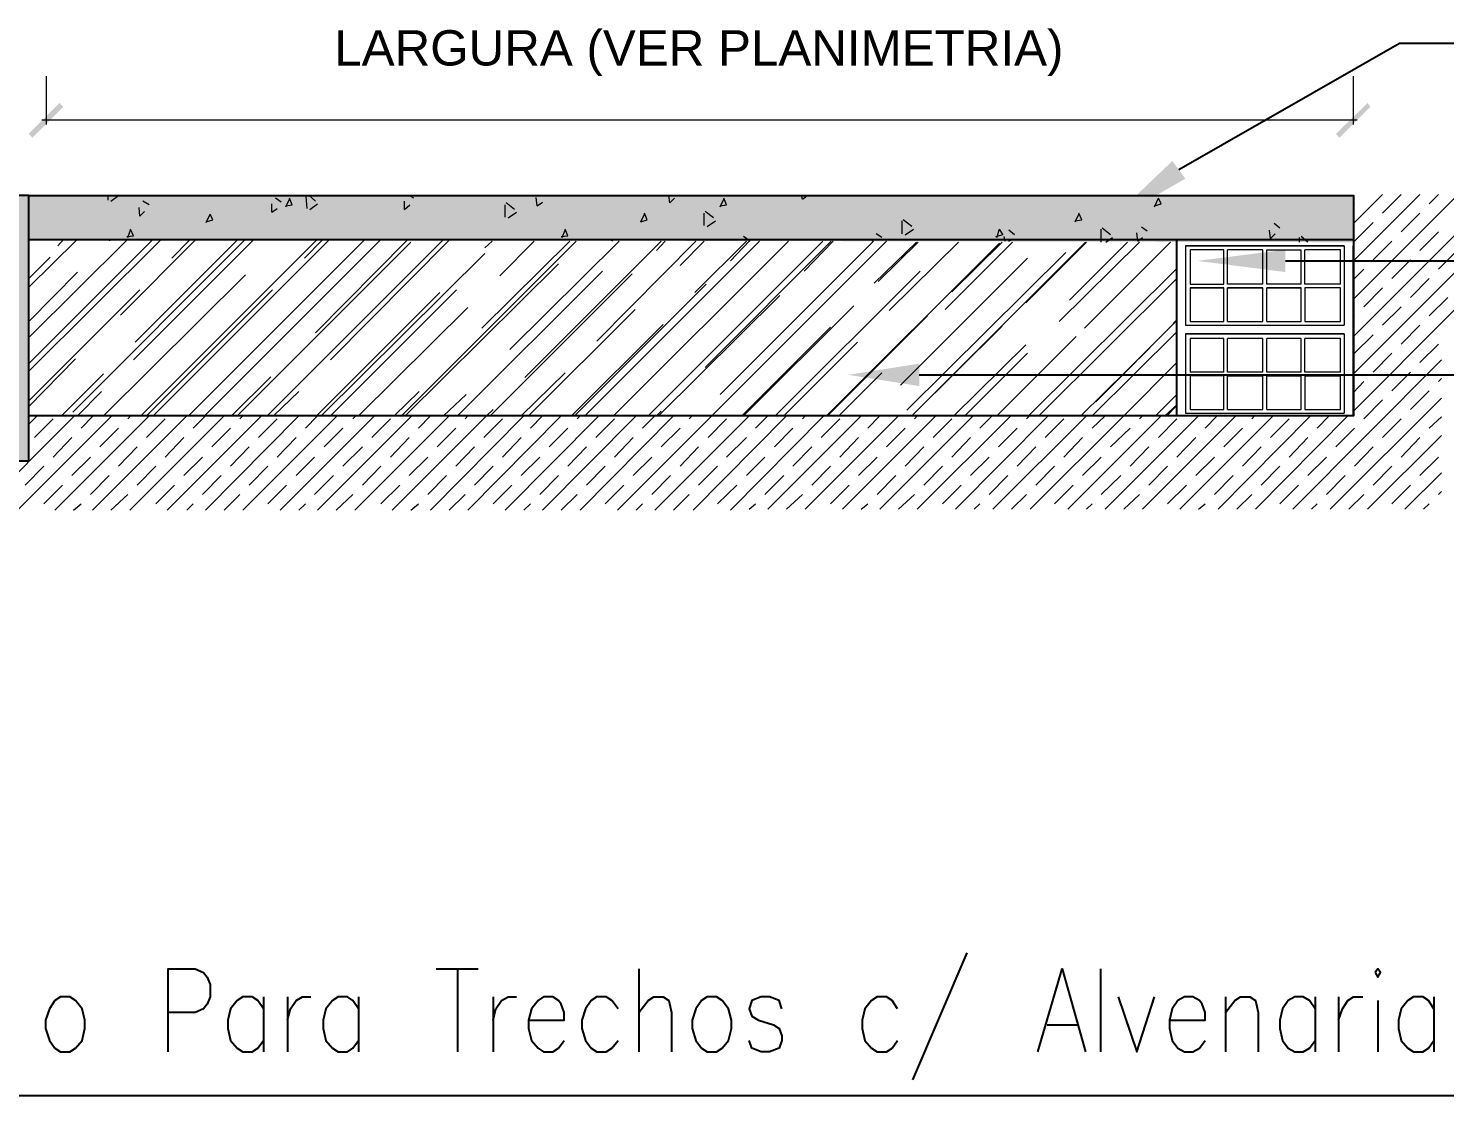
# Model space of a CAD drawing. Header units: feet. Extents: x 203667 to 205527, y 9204857 to 9205156.
# Drawn here: x 203718.344 to 203719.948, y 9204916.167 to 9204917.376 of the extents above; entities that cross this region are included whole.
import ezdxf

# ---------------------------------------------------------------- set-up
doc = ezdxf.new("R2010")
doc.units = ezdxf.units.FT
doc.header["$LTSCALE"] = 0.3
doc.header["$MEASUREMENT"] = 0
for name, color, linetype in [('PDF2_0', 7, 'Continuous'), ('PDF2_A_Cotas', 7, 'Continuous'), ('PDF2_A_Texto', 7, 'Continuous'), ('PDF2_Text', 7, 'Continuous')]:
    doc.layers.add(name, color=color, linetype=linetype)
doc.layers.add('PDF2_A_Placas', color=7, linetype='Continuous', true_color=0xbfbfbf)
doc.styles.add('PDF Arial', font='arial.ttf')

msp = doc.modelspace()

# ---------------------------------------------------------------- hatches: boundary and pattern name
at = {"layer": 'PDF2_0', "transparency": 33554559}
for points in [[(203718.3839, 9204917.2868), (203718.3796, 9204917.2911), (203718.3447, 9204917.2562), (203718.349, 9204917.2519)], [(203719.8247, 9204917.2562), (203719.8289, 9204917.2519), (203719.8638, 9204917.2868), (203719.8606, 9204917.2911)]]:
    msp.add_hatch(color=256, dxfattribs=at).paths.add_polyline_path(points)
at = {"layer": 'PDF2_0', "true_color": 0xf2f2f2, "transparency": 33554559}
msp.add_hatch(color=7, dxfattribs=at).paths.add_polyline_path([(203719.8448, 9204917.1863), (203718.3447, 9204917.1863), (203718.3447, 9204917.1366), (203719.8448, 9204917.1334), (203719.8448, 9204917.1366), (203719.8437, 9204917.1599)])
at = {"layer": 'PDF2_A_Placas', "transparency": 33554559}
msp.add_hatch(color=256, dxfattribs=at).paths.add_polyline_path([(203718.3447, 9204917.1863), (203718.2643, 9204917.1863), (203718.2548, 9204917.1853), (203718.2453, 9204917.1821), (203718.2368, 9204917.1779), (203718.2294, 9204917.1726), (203718.2231, 9204917.1652), (203718.2189, 9204917.1567), (203718.2157, 9204917.1483), (203718.1945, 9204917.0615), (203718.1945, 9204916.8859), (203718.3447, 9204916.8859)])

# ---------------------------------------------------------------- linework, layer by layer
at = {"layer": 'PDF2_0', "lineweight": 25}
for points in [[(203718.2157, 9204917.1483), (203718.1945, 9204917.0615), (203718.1945, 9204916.8859), (203718.3447, 9204916.8859), (203718.3447, 9204917.1863)], [(203718.3447, 9204917.1863), (203718.2643, 9204917.1863)], [(203718.3447, 9204917.1863), (203719.8448, 9204917.1863), (203719.8448, 9204916.9367), (203718.3447, 9204916.9367)], [(203718.3447, 9204917.1366), (203719.8448, 9204917.1366)], [(203719.6448, 9204916.9367), (203719.6448, 9204917.1356)], [(203719.8448, 9204916.9367), (203719.8448, 9204917.1292)]]:
    msp.add_lwpolyline(points, dxfattribs=at)
at = {"layer": 'PDF2_0', "lineweight": 0}
msp.add_lwpolyline([(203718.3447, 9204917.1863), (203718.6896, 9204917.1863)], dxfattribs=at)
at = {"layer": 'PDF2_0', "color": 8, "lineweight": 0, "true_color": 0x707070}
for points in [[(203718.4347, 9204917.181), (203718.4347, 9204917.1863)], [(203718.4378, 9204917.18), (203718.4463, 9204917.1863)], [(203718.4812, 9204917.1758), (203718.4738, 9204917.18)], [(203718.6304, 9204917.1789), (203718.624, 9204917.1832)], [(203718.6356, 9204917.1736), (203718.6399, 9204917.1821)], [(203718.643, 9204917.1758), (203718.6399, 9204917.1832)], [(203718.66, 9204917.1715), (203718.6589, 9204917.1853)], [(203718.6695, 9204917.18), (203718.6621, 9204917.1863)], [(203718.77, 9204917.1705), (203718.77, 9204917.18)], [(203718.7806, 9204917.1832), (203718.7753, 9204917.1863)], [(203718.9202, 9204917.1747), (203718.9191, 9204917.1842)], [(203719.0704, 9204917.1779), (203719.0694, 9204917.1863)], [(203719.0704, 9204917.1779), (203719.0757, 9204917.1832)], [(203719.1275, 9204917.1736), (203719.1318, 9204917.1821)], [(203719.1349, 9204917.1758), (203719.1318, 9204917.1832)], [(203719.2206, 9204917.1821), (203719.2196, 9204917.1863)], [(203719.2206, 9204917.1821), (203719.2259, 9204917.1863)], [(203719.3708, 9204917.1853), (203719.3708, 9204917.1863)], [(203719.3708, 9204917.1853), (203719.3708, 9204917.1863)], [(203719.6194, 9204917.1736), (203719.6237, 9204917.1832)], [(203719.6268, 9204917.1768), (203719.6237, 9204917.1832)], [(203718.4706, 9204917.1631), (203718.4696, 9204917.1726)], [(203718.4706, 9204917.1631), (203718.4759, 9204917.1683)], [(203718.5457, 9204917.1557), (203718.55, 9204917.1652)], [(203718.5531, 9204917.1588), (203718.55, 9204917.1652)], [(203718.6198, 9204917.1673), (203718.6198, 9204917.1768)], [(203718.6198, 9204917.1673), (203718.6261, 9204917.1715)], [(203718.6356, 9204917.1747), (203718.643, 9204917.1758)], [(203718.6631, 9204917.1705), (203718.6716, 9204917.1768)], [(203718.77, 9204917.1705), (203718.7763, 9204917.1758)], [(203718.8842, 9204917.162), (203718.8842, 9204917.1758)], [(203718.8948, 9204917.1705), (203718.8853, 9204917.1779)], [(203718.8874, 9204917.1609), (203718.8969, 9204917.1673)], [(203718.9202, 9204917.1747), (203718.9265, 9204917.1789)], [(203719.0376, 9204917.1567), (203719.0419, 9204917.1652)], [(203719.045, 9204917.1588), (203719.0419, 9204917.1662)], [(203719.1096, 9204917.1525), (203719.1096, 9204917.1662)], [(203719.1201, 9204917.1609), (203719.1106, 9204917.1683)], [(203719.1275, 9204917.1747), (203719.1349, 9204917.1758)], [(203719.5295, 9204917.1567), (203719.5337, 9204917.1652)], [(203719.5369, 9204917.1588), (203719.5337, 9204917.1662)], [(203719.6194, 9204917.1747), (203719.6268, 9204917.1768)], [(203718.4632, 9204917.1408), (203718.46, 9204917.1483)], [(203718.5457, 9204917.1567), (203718.5531, 9204917.1588)], [(203718.9551, 9204917.1408), (203718.9519, 9204917.1483)], [(203719.0376, 9204917.1567), (203719.045, 9204917.1588)], [(203719.1127, 9204917.1514), (203719.1222, 9204917.1578)], [(203719.3338, 9204917.143), (203719.3338, 9204917.1578)], [(203719.3444, 9204917.1514), (203719.3349, 9204917.1588)], [(203719.337, 9204917.1419), (203719.3465, 9204917.1483)], [(203719.4407, 9204917.1387), (203719.4438, 9204917.1483)], [(203719.4481, 9204917.1419), (203719.4438, 9204917.1483)], [(203719.5295, 9204917.1578), (203719.5369, 9204917.1588)], [(203719.5591, 9204917.1334), (203719.5591, 9204917.1483)], [(203719.5697, 9204917.1419), (203719.5602, 9204917.1493)], [(203719.611, 9204917.1461), (203719.6046, 9204917.1504)], [(203719.7612, 9204917.1493), (203719.7548, 9204917.1546)], [(203718.4558, 9204917.1398), (203718.4632, 9204917.1408)], [(203718.4569, 9204917.1387), (203718.46, 9204917.1472)], [(203718.9477, 9204917.1398), (203718.9551, 9204917.1408)], [(203718.9488, 9204917.1387), (203718.9519, 9204917.1472)], [(203719.0059, 9204917.1345), (203719.0038, 9204917.1356)], [(203719.1614, 9204917.1345), (203719.154, 9204917.1398)], [(203719.3, 9204917.1345), (203719.3, 9204917.1366)], [(203719.3105, 9204917.1387), (203719.3042, 9204917.143)], [(203719.4396, 9204917.1398), (203719.447, 9204917.1419)], [(203719.4502, 9204917.1345), (203719.4491, 9204917.1398)], [(203719.4608, 9204917.1419), (203719.4544, 9204917.1472)], [(203719.4544, 9204917.1345), (203719.4565, 9204917.1356)], [(203719.5644, 9204917.1334), (203719.5718, 9204917.1387)], [(203719.6004, 9204917.1345), (203719.5993, 9204917.144)], [(203719.6004, 9204917.1345), (203719.6057, 9204917.1387)], [(203719.7506, 9204917.1377), (203719.7495, 9204917.1472)], [(203719.7506, 9204917.1377), (203719.7559, 9204917.143)], [(203719.7834, 9204917.1334), (203719.7834, 9204917.1387)], [(203719.7929, 9204917.1334), (203719.7855, 9204917.1398)]]:
    msp.add_lwpolyline(points, dxfattribs=at)
at = {"layer": 'PDF2_0', "color": 45, "lineweight": 5, "true_color": 0xab7f53}
for points in [[(203719.8448, 9204917.1546), (203719.8775, 9204917.1874)], [(203719.8448, 9204917.1123), (203719.9199, 9204917.1874)], [(203719.8448, 9204917.0689), (203719.9632, 9204917.1874)], [(203719.8448, 9204917.0266), (203720.0055, 9204917.1874)], [(203719.8448, 9204916.9843), (203720.0479, 9204917.1874)], [(203719.8775, 9204917.1662), (203719.8987, 9204917.1874)], [(203719.9304, 9204917.1768), (203719.941, 9204917.1874)], [(203719.8448, 9204917.1758), (203719.8458, 9204917.1768)], [(203719.8987, 9204917.1451), (203719.9199, 9204917.1662)], [(203719.8448, 9204916.942), (203720.0648, 9204917.1631)], [(203719.8458, 9204917.1345), (203719.867, 9204917.1557)], [(203719.867, 9204917.1133), (203719.8881, 9204917.1345)], [(203719.9199, 9204917.1239), (203719.941, 9204917.1451)], [(203719.941, 9204917.1028), (203719.9622, 9204917.1239)], [(203719.8448, 9204917.0911), (203719.8564, 9204917.1028)], [(203719.8881, 9204917.0922), (203719.9093, 9204917.1133)], [(203719.9093, 9204917.071), (203719.9304, 9204917.0922)], [(203719.8564, 9204917.0604), (203719.8775, 9204917.0816)], [(203719.9304, 9204917.0499), (203719.9516, 9204917.071)], [(203719.8775, 9204917.0393), (203719.8987, 9204917.0604)], [(203719.8448, 9204917.0478), (203719.8458, 9204917.0499)], [(203719.8987, 9204917.0181), (203719.9199, 9204917.0393)], [(203719.8458, 9204917.0076), (203719.867, 9204917.0287)], [(203719.867, 9204916.9864), (203719.8881, 9204917.0076)], [(203719.9199, 9204916.997), (203719.941, 9204917.0181)], [(203719.776, 9204916.8309), (203719.9442, 9204917.0002)], [(203719.8448, 9204916.9631), (203719.8564, 9204916.9758)], [(203719.8881, 9204916.9652), (203719.9093, 9204916.9864)], [(203719.941, 9204916.9758), (203719.9442, 9204916.979)], [(203719.8183, 9204916.8309), (203719.9442, 9204916.9568)], [(203719.9093, 9204916.9441), (203719.9304, 9204916.9652)], [(203719.8564, 9204916.9335), (203719.8775, 9204916.9547)], [(203718.2897, 9204916.8298), (203718.3966, 9204916.9367)], [(203718.332, 9204916.8298), (203718.4389, 9204916.9367)], [(203718.3447, 9204916.9272), (203718.3543, 9204916.9367)], [(203718.3511, 9204916.9124), (203718.3722, 9204916.9335)], [(203718.3744, 9204916.8298), (203718.4812, 9204916.9367)], [(203718.404, 9204916.9229), (203718.4177, 9204916.9367)], [(203718.4167, 9204916.8298), (203718.5235, 9204916.9367)], [(203718.4569, 9204916.9335), (203718.46, 9204916.9367)], [(203718.459, 9204916.8298), (203718.5658, 9204916.9367)], [(203718.478, 9204916.9124), (203718.4992, 9204916.9335)], [(203718.5013, 9204916.8298), (203718.6081, 9204916.9367)], [(203718.5309, 9204916.9229), (203718.5447, 9204916.9367)], [(203718.5447, 9204916.8298), (203718.6505, 9204916.9367)], [(203718.5838, 9204916.9335), (203718.587, 9204916.9367)], [(203718.587, 9204916.8298), (203718.6938, 9204916.9367)], [(203718.605, 9204916.9124), (203718.6261, 9204916.9335)], [(203718.6293, 9204916.8298), (203718.7361, 9204916.9367)], [(203718.6579, 9204916.9229), (203718.6716, 9204916.9367)], [(203718.6716, 9204916.8298), (203718.7784, 9204916.9367)], [(203718.7118, 9204916.9335), (203718.715, 9204916.9367)], [(203718.7139, 9204916.8298), (203718.8208, 9204916.9367)], [(203718.733, 9204916.9124), (203718.7541, 9204916.9335)], [(203718.7562, 9204916.8298), (203718.8631, 9204916.9367)], [(203718.7859, 9204916.9229), (203718.7996, 9204916.9367)], [(203718.7996, 9204916.8298), (203718.9054, 9204916.9367)], [(203718.8387, 9204916.9335), (203718.8419, 9204916.9367)], [(203718.8419, 9204916.8298), (203718.9477, 9204916.9367)], [(203718.8599, 9204916.9124), (203718.8811, 9204916.9335)], [(203718.8842, 9204916.8298), (203718.99, 9204916.9367)], [(203718.9128, 9204916.9229), (203718.9265, 9204916.9367)], [(203718.9265, 9204916.8298), (203719.0323, 9204916.9367)], [(203718.9657, 9204916.9335), (203718.9689, 9204916.9367)], [(203718.9689, 9204916.8298), (203719.0746, 9204916.9367)], [(203718.9868, 9204916.9124), (203719.008, 9204916.9335)], [(203719.0112, 9204916.8298), (203719.118, 9204916.9367)], [(203719.0397, 9204916.9229), (203719.0535, 9204916.9367)], [(203719.0535, 9204916.8298), (203719.1603, 9204916.9367)], [(203719.0926, 9204916.9335), (203719.0958, 9204916.9367)], [(203719.0969, 9204916.8298), (203719.2026, 9204916.9367)], [(203719.1138, 9204916.9124), (203719.1349, 9204916.9335)], [(203719.1392, 9204916.8298), (203719.245, 9204916.9367)], [(203719.1677, 9204916.9229), (203719.1815, 9204916.9367)], [(203719.1815, 9204916.8309), (203719.2873, 9204916.9367)], [(203719.2206, 9204916.9335), (203719.2238, 9204916.9367)], [(203719.2238, 9204916.8309), (203719.3296, 9204916.9367)], [(203719.2418, 9204916.9124), (203719.2629, 9204916.9335)], [(203719.2661, 9204916.8309), (203719.3719, 9204916.9367)], [(203719.2947, 9204916.9229), (203719.3084, 9204916.9367)], [(203719.3084, 9204916.8309), (203719.4142, 9204916.9367)], [(203719.3476, 9204916.9335), (203719.3507, 9204916.9367)], [(203719.3507, 9204916.8309), (203719.4565, 9204916.9367)], [(203719.3687, 9204916.9124), (203719.3899, 9204916.9335)], [(203719.3941, 9204916.8309), (203719.4988, 9204916.9367)], [(203719.4216, 9204916.9229), (203719.4354, 9204916.9367)], [(203719.4364, 9204916.8309), (203719.5422, 9204916.9367)], [(203719.4745, 9204916.9335), (203719.4777, 9204916.9367)], [(203719.4787, 9204916.8309), (203719.5845, 9204916.9367)], [(203719.4957, 9204916.9124), (203719.5168, 9204916.9335)], [(203719.5211, 9204916.8309), (203719.6268, 9204916.9367)], [(203719.5486, 9204916.9229), (203719.5634, 9204916.9367)], [(203719.5634, 9204916.8309), (203719.6692, 9204916.9367)], [(203719.6025, 9204916.9335), (203719.6057, 9204916.9367)], [(203719.6057, 9204916.8309), (203719.7115, 9204916.9367)], [(203719.6237, 9204916.9124), (203719.6448, 9204916.9335)], [(203719.648, 9204916.8309), (203719.7538, 9204916.9367)], [(203719.6766, 9204916.9229), (203719.6903, 9204916.9367)], [(203719.6914, 9204916.8309), (203719.7961, 9204916.9367)], [(203719.7294, 9204916.9335), (203719.7326, 9204916.9367)], [(203719.7337, 9204916.8309), (203719.8384, 9204916.9367)], [(203719.7506, 9204916.9124), (203719.7718, 9204916.9335)], [(203719.8035, 9204916.9229), (203719.8172, 9204916.9367)], [(203719.8775, 9204916.9124), (203719.8987, 9204916.9335)], [(203719.9304, 9204916.9229), (203719.9442, 9204916.9356)], [(203718.3722, 9204916.8901), (203718.3934, 9204916.9124)], [(203718.4251, 9204916.9018), (203718.4463, 9204916.9229)], [(203718.4992, 9204916.8901), (203718.5203, 9204916.9124)], [(203718.5521, 9204916.9018), (203718.5732, 9204916.9229)], [(203718.6261, 9204916.8901), (203718.6473, 9204916.9124)], [(203718.679, 9204916.9018), (203718.7002, 9204916.9229)], [(203718.7541, 9204916.8901), (203718.7753, 9204916.9124)], [(203718.807, 9204916.9018), (203718.8282, 9204916.9229)], [(203718.8811, 9204916.8901), (203718.9022, 9204916.9124)], [(203718.934, 9204916.9018), (203718.9551, 9204916.9229)], [(203719.008, 9204916.8901), (203719.0292, 9204916.9124)], [(203719.0609, 9204916.9018), (203719.0821, 9204916.9229)], [(203719.1349, 9204916.8901), (203719.1572, 9204916.9124)], [(203719.1889, 9204916.9018), (203719.21, 9204916.9229)], [(203719.2629, 9204916.8901), (203719.2841, 9204916.9124)], [(203719.3158, 9204916.9018), (203719.337, 9204916.9229)], [(203719.3899, 9204916.8901), (203719.411, 9204916.9124)], [(203719.4428, 9204916.9018), (203719.4639, 9204916.9229)], [(203719.5168, 9204916.8901), (203719.538, 9204916.9124)], [(203719.5697, 9204916.9018), (203719.5919, 9204916.9229)], [(203719.6448, 9204916.8901), (203719.666, 9204916.9124)], [(203719.6977, 9204916.9018), (203719.7189, 9204916.9229)], [(203719.7718, 9204916.8901), (203719.7929, 9204916.9124)], [(203719.8247, 9204916.9018), (203719.8458, 9204916.9229)], [(203719.8606, 9204916.8309), (203719.9442, 9204916.9145)], [(203719.8987, 9204916.8901), (203719.9199, 9204916.9124)], [(203718.4463, 9204916.8796), (203718.4674, 9204916.9018)], [(203718.5732, 9204916.8796), (203718.5944, 9204916.9018)], [(203718.7002, 9204916.8796), (203718.7224, 9204916.9018)], [(203718.8282, 9204916.8796), (203718.8493, 9204916.9018)], [(203718.9551, 9204916.8796), (203718.9763, 9204916.9018)], [(203719.0821, 9204916.8796), (203719.1032, 9204916.9018)], [(203719.21, 9204916.8796), (203719.2312, 9204916.9018)], [(203719.337, 9204916.8796), (203719.3581, 9204916.9018)], [(203719.4639, 9204916.8796), (203719.4851, 9204916.9018)], [(203719.5919, 9204916.8796), (203719.6131, 9204916.9018)], [(203719.7189, 9204916.8796), (203719.74, 9204916.9018)], [(203719.8458, 9204916.8796), (203719.867, 9204916.9018)], [(203718.3405, 9204916.8584), (203718.3617, 9204916.8796)], [(203718.3934, 9204916.869), (203718.4146, 9204916.8901)], [(203718.4674, 9204916.8584), (203718.4886, 9204916.8796)], [(203718.5203, 9204916.869), (203718.5415, 9204916.8901)], [(203718.5944, 9204916.8584), (203718.6155, 9204916.8796)], [(203718.6473, 9204916.869), (203718.6684, 9204916.8901)], [(203718.7224, 9204916.8584), (203718.7435, 9204916.8796)], [(203718.7753, 9204916.869), (203718.7964, 9204916.8901)], [(203718.8493, 9204916.8584), (203718.8705, 9204916.8796)], [(203718.9022, 9204916.869), (203718.9234, 9204916.8901)], [(203718.9763, 9204916.8584), (203718.9974, 9204916.8796)], [(203719.0292, 9204916.869), (203719.0503, 9204916.8901)], [(203719.1032, 9204916.8584), (203719.1244, 9204916.8796)], [(203719.1572, 9204916.869), (203719.1783, 9204916.8901)], [(203719.2312, 9204916.8584), (203719.2524, 9204916.8796)], [(203719.2841, 9204916.869), (203719.3053, 9204916.8901)], [(203719.3581, 9204916.8584), (203719.3793, 9204916.8796)], [(203719.411, 9204916.869), (203719.4322, 9204916.8901)], [(203719.4851, 9204916.8584), (203719.5062, 9204916.8796)], [(203719.538, 9204916.869), (203719.5591, 9204916.8901)], [(203719.6131, 9204916.8584), (203719.6342, 9204916.8796)], [(203719.666, 9204916.869), (203719.6871, 9204916.8901)], [(203719.74, 9204916.8584), (203719.7612, 9204916.8796)], [(203719.7929, 9204916.869), (203719.8141, 9204916.8901)], [(203719.867, 9204916.8584), (203719.8881, 9204916.8796)], [(203719.9199, 9204916.869), (203719.941, 9204916.8901)], [(203718.4146, 9204916.8478), (203718.4357, 9204916.869)], [(203718.5415, 9204916.8478), (203718.5627, 9204916.869)], [(203718.6684, 9204916.8478), (203718.6896, 9204916.869)], [(203718.7964, 9204916.8478), (203718.8176, 9204916.869)], [(203718.9234, 9204916.8478), (203718.9445, 9204916.869)], [(203719.0503, 9204916.8478), (203719.0715, 9204916.869)], [(203719.1783, 9204916.8478), (203719.1995, 9204916.869)], [(203719.3053, 9204916.8478), (203719.3264, 9204916.869)], [(203719.4322, 9204916.8478), (203719.4534, 9204916.869)], [(203719.5591, 9204916.8478), (203719.5814, 9204916.869)], [(203719.6871, 9204916.8478), (203719.7083, 9204916.869)], [(203719.8141, 9204916.8478), (203719.8352, 9204916.869)], [(203719.9029, 9204916.8309), (203719.9442, 9204916.8722)], [(203718.3617, 9204916.8372), (203718.3828, 9204916.8584)], [(203718.4378, 9204916.8298), (203718.4569, 9204916.8478)], [(203718.4886, 9204916.8372), (203718.5098, 9204916.8584)], [(203718.5658, 9204916.8298), (203718.5838, 9204916.8478)], [(203718.6155, 9204916.8372), (203718.6367, 9204916.8584)], [(203718.6928, 9204916.8298), (203718.7118, 9204916.8478)], [(203718.7435, 9204916.8372), (203718.7647, 9204916.8584)], [(203718.8208, 9204916.8298), (203718.8387, 9204916.8478)], [(203718.8705, 9204916.8372), (203718.8916, 9204916.8584)], [(203718.9477, 9204916.8298), (203718.9657, 9204916.8478)], [(203718.9974, 9204916.8372), (203719.0186, 9204916.8584)], [(203719.0746, 9204916.8298), (203719.0926, 9204916.8478)], [(203719.1244, 9204916.8372), (203719.1466, 9204916.8584)], [(203719.2026, 9204916.8309), (203719.2206, 9204916.8478)], [(203719.2524, 9204916.8372), (203719.2735, 9204916.8584)], [(203719.3296, 9204916.8309), (203719.3476, 9204916.8478)], [(203719.3793, 9204916.8372), (203719.4005, 9204916.8584)], [(203719.4576, 9204916.8309), (203719.4745, 9204916.8478)], [(203719.5062, 9204916.8372), (203719.5274, 9204916.8584)], [(203719.5845, 9204916.8309), (203719.6025, 9204916.8478)], [(203719.6342, 9204916.8372), (203719.6554, 9204916.8584)], [(203719.7125, 9204916.8309), (203719.7294, 9204916.8478)], [(203719.7612, 9204916.8372), (203719.7823, 9204916.8584)], [(203719.8395, 9204916.8309), (203719.8564, 9204916.8478)], [(203719.8881, 9204916.8372), (203719.9093, 9204916.8584)], [(203719.941, 9204916.8478), (203719.9442, 9204916.851)], [(203718.3955, 9204916.8298), (203718.404, 9204916.8372)], [(203718.5235, 9204916.8298), (203718.5309, 9204916.8372)], [(203718.6505, 9204916.8298), (203718.6579, 9204916.8372)], [(203718.7774, 9204916.8298), (203718.7859, 9204916.8372)], [(203718.9054, 9204916.8298), (203718.9128, 9204916.8372)], [(203719.0323, 9204916.8298), (203719.0397, 9204916.8372)], [(203719.1603, 9204916.8309), (203719.1677, 9204916.8372)], [(203719.2873, 9204916.8309), (203719.2947, 9204916.8372)], [(203719.4153, 9204916.8309), (203719.4216, 9204916.8372)], [(203719.5422, 9204916.8309), (203719.5486, 9204916.8372)], [(203719.6692, 9204916.8309), (203719.6766, 9204916.8372)], [(203719.7972, 9204916.8309), (203719.8035, 9204916.8372)], [(203719.9241, 9204916.8309), (203719.9304, 9204916.8372)]]:
    msp.add_lwpolyline(points, dxfattribs=at)
at = {"layer": 'PDF2_0', "color": 27, "lineweight": 0, "true_color": 0x7a4c3d}
for points in [[(203718.3447, 9204917.0255), (203718.4558, 9204917.1356)], [(203718.3447, 9204917.0827), (203718.3987, 9204917.1356)], [(203718.3447, 9204916.9875), (203718.4939, 9204917.1356)], [(203718.3447, 9204916.9959), (203718.4844, 9204917.1356)], [(203718.3775, 9204917.1292), (203718.3839, 9204917.1366)], [(203718.3945, 9204916.9409), (203718.5891, 9204917.1356)], [(203718.4357, 9204917.1356), (203718.4368, 9204917.1356)], [(203718.4484, 9204917.0509), (203718.533, 9204917.1356)], [(203718.4632, 9204917.0002), (203718.5986, 9204917.1356)], [(203718.4653, 9204917.0203), (203718.5806, 9204917.1356)], [(203718.4717, 9204916.9367), (203718.6706, 9204917.1356)], [(203718.4854, 9204916.9367), (203718.6843, 9204917.1356)], [(203718.5066, 9204917.1155), (203718.5267, 9204917.1356)], [(203718.5256, 9204916.9367), (203718.7245, 9204917.1356)], [(203718.5436, 9204916.9367), (203718.7425, 9204917.1356)], [(203718.5806, 9204916.9367), (203718.7774, 9204917.1334)], [(203718.6145, 9204916.9367), (203718.8134, 9204917.1356)], [(203718.6568, 9204917.1155), (203718.6769, 9204917.1356)], [(203718.6695, 9204917.0308), (203718.7732, 9204917.1356)], [(203718.6864, 9204917.0002), (203718.8208, 9204917.1356)], [(203718.7668, 9204916.9367), (203718.9646, 9204917.1345)], [(203718.8578, 9204917.0361), (203718.9572, 9204917.1345)], [(203718.861, 9204917.1271), (203718.8694, 9204917.1345)], [(203718.8779, 9204917.0954), (203718.917, 9204917.1345)], [(203718.8895, 9204917.0118), (203719.0133, 9204917.1345)], [(203718.9064, 9204916.9801), (203719.0609, 9204917.1345)], [(203718.9742, 9204916.9367), (203719.172, 9204917.1345)], [(203718.9879, 9204917.0213), (203719.1, 9204917.1345)], [(203719.0069, 9204916.9367), (203719.2048, 9204917.1345)], [(203719.0461, 9204916.9367), (203719.2439, 9204917.1345)], [(203719.0556, 9204917.1239), (203719.0651, 9204917.1345)], [(203719.0821, 9204917.107), (203719.1096, 9204917.1345)], [(203719.099, 9204917.0763), (203719.1572, 9204917.1345)], [(203719.1106, 9204916.9917), (203719.2534, 9204917.1345)], [(203719.118, 9204916.9367), (203719.3158, 9204917.1345)], [(203719.1275, 9204916.961), (203719.301, 9204917.1345)], [(203719.1392, 9204917.1123), (203719.1603, 9204917.1345)], [(203719.2227, 9204917.1006), (203719.2555, 9204917.1345)], [(203719.2481, 9204916.9367), (203719.4438, 9204917.1324)], [(203719.3021, 9204917.0869), (203719.3497, 9204917.1334)], [(203719.3063, 9204917.089), (203719.3518, 9204917.1334)], [(203719.319, 9204917.0562), (203719.3973, 9204917.1334)], [(203719.3486, 9204916.9409), (203719.5412, 9204917.1334)], [(203719.3825, 9204917.0573), (203719.4586, 9204917.1334)], [(203719.3899, 9204917.0774), (203719.447, 9204917.1334)], [(203719.4735, 9204917.0647), (203719.5422, 9204917.1334)], [(203719.5115, 9204917.0435), (203719.6025, 9204917.1334)], [(203719.5232, 9204917.0679), (203719.5888, 9204917.1334)], [(203719.5401, 9204917.0361), (203719.6374, 9204917.1334)], [(203719.557, 9204917.053), (203719.6374, 9204917.1334)], [(203718.3447, 9204917.0922), (203718.3691, 9204917.1165)], [(203718.6758, 9204916.9367), (203718.861, 9204917.1207)], [(203719.3391, 9204916.943), (203719.5189, 9204917.1218)], [(203718.771, 9204916.9367), (203718.9445, 9204917.1091)], [(203718.8303, 9204916.9367), (203718.9942, 9204917.1006)], [(203719.1899, 9204916.9367), (203719.3539, 9204917.1006)], [(203719.3317, 9204916.9716), (203719.4756, 9204917.1155)], [(203719.4766, 9204916.9367), (203719.6448, 9204917.1038)], [(203718.3447, 9204917.0435), (203718.3997, 9204917.0996)], [(203718.4294, 9204916.9367), (203718.5902, 9204917.0964)], [(203718.8673, 9204916.9367), (203719.0281, 9204917.0975)], [(203718.9625, 9204916.9367), (203719.1117, 9204917.0858)], [(203719.4883, 9204916.9367), (203719.6448, 9204917.0922)], [(203718.3447, 9204916.9536), (203718.4706, 9204917.0795)], [(203718.478, 9204916.9367), (203718.6208, 9204917.0795)], [(203718.6706, 9204916.9367), (203718.8102, 9204917.0763)], [(203718.6864, 9204916.9367), (203718.8292, 9204917.0795)], [(203719.0577, 9204916.9367), (203719.1952, 9204917.0731)], [(203718.7182, 9204916.9367), (203718.8419, 9204917.0594)], [(203718.9107, 9204916.9367), (203719.0313, 9204917.0573)], [(203719.154, 9204916.9367), (203719.2788, 9204917.0615)], [(203718.9593, 9204916.9367), (203719.063, 9204917.0404)], [(203719.1519, 9204916.9367), (203719.2524, 9204917.0372)], [(203719.2492, 9204916.9367), (203719.3624, 9204917.0499)], [(203719.3444, 9204916.9367), (203719.447, 9204917.0382)], [(203719.5528, 9204916.9526), (203719.6448, 9204917.0446)], [(203719.6406, 9204917.0414), (203719.6448, 9204917.0456)], [(203719.1995, 9204916.9367), (203719.283, 9204917.0203)], [(203719.4407, 9204916.9367), (203719.5306, 9204917.0266)], [(203719.5486, 9204916.9367), (203719.6448, 9204917.0319)], [(203719.392, 9204916.9367), (203719.4735, 9204917.0171)], [(203719.4047, 9204916.9367), (203719.4756, 9204917.0076)], [(203719.5359, 9204916.9367), (203719.6141, 9204917.0139)], [(203718.3447, 9204916.9473), (203718.3976, 9204917.0012)], [(203719.4407, 9204916.9367), (203719.5041, 9204917.0002)], [(203719.5845, 9204916.9367), (203719.6448, 9204916.997)], [(203718.3818, 9204916.9367), (203718.4294, 9204916.9843)], [(203718.5743, 9204916.9367), (203718.6187, 9204916.9811)], [(203718.9022, 9204916.9367), (203718.9519, 9204916.9853)], [(203719.2619, 9204916.9367), (203719.3105, 9204916.9853)], [(203718.3997, 9204916.9367), (203718.4272, 9204916.9642)], [(203718.6219, 9204916.9367), (203718.6505, 9204916.9642)], [(203718.7584, 9204916.9367), (203718.7869, 9204916.9642)], [(203718.8144, 9204916.9367), (203718.8398, 9204916.961)], [(203719.6205, 9204916.9367), (203719.6448, 9204916.961)], [(203718.8631, 9204916.9367), (203718.8705, 9204916.9441)], [(203719.0556, 9204916.9367), (203719.0609, 9204916.942)], [(203719.6311, 9204916.9367), (203719.6448, 9204916.9494)], [(203719.6332, 9204916.9367), (203719.6448, 9204916.9483)]]:
    msp.add_lwpolyline(points, dxfattribs=at)
at = {"layer": 'PDF2_0', "color": 25, "lineweight": 5, "true_color": 0xa45937}
for points in [[(203719.6543, 9204917.1292), (203719.6543, 9204917.0393)], [(203719.8342, 9204917.1292), (203719.6543, 9204917.1292)], [(203719.6543, 9204917.1292), (203719.8342, 9204917.1292)], [(203719.6977, 9204917.125), (203719.6596, 9204917.125)], [(203719.6596, 9204917.125), (203719.6596, 9204917.0858)], [(203719.6596, 9204917.0858), (203719.6977, 9204917.0858), (203719.6977, 9204917.125)], [(203719.7421, 9204917.125), (203719.7019, 9204917.125)], [(203719.7019, 9204917.0858), (203719.7019, 9204917.125)], [(203719.7421, 9204917.0858), (203719.7421, 9204917.125)], [(203719.7464, 9204917.0858), (203719.7464, 9204917.125), (203719.7855, 9204917.125)], [(203719.7855, 9204917.0858), (203719.7855, 9204917.125)], [(203719.8299, 9204917.125), (203719.7897, 9204917.125)], [(203719.7897, 9204917.0858), (203719.7897, 9204917.125)], [(203719.8299, 9204917.0858), (203719.8299, 9204917.125)], [(203719.8342, 9204917.1292), (203719.8342, 9204917.0393)], [(203719.7421, 9204917.0858), (203719.7019, 9204917.0858)], [(203719.7855, 9204917.0858), (203719.7464, 9204917.0858)], [(203719.8299, 9204917.0858), (203719.7897, 9204917.0858)], [(203719.6596, 9204917.0816), (203719.6596, 9204917.0435)], [(203719.6596, 9204917.0816), (203719.6977, 9204917.0816), (203719.6596, 9204917.0816), (203719.6977, 9204917.0816)], [(203719.6977, 9204917.0435), (203719.6977, 9204917.0816)], [(203719.7019, 9204917.0816), (203719.7421, 9204917.0816), (203719.7019, 9204917.0816)], [(203719.7019, 9204917.0435), (203719.7019, 9204917.0816)], [(203719.7421, 9204917.0816), (203719.7019, 9204917.0816)], [(203719.7421, 9204917.0435), (203719.7421, 9204917.0816)], [(203719.7464, 9204917.0816), (203719.7855, 9204917.0816), (203719.7464, 9204917.0816), (203719.7855, 9204917.0816)], [(203719.7464, 9204917.0435), (203719.7464, 9204917.0816)], [(203719.7855, 9204917.0435), (203719.7855, 9204917.0816)], [(203719.8299, 9204917.0816), (203719.7897, 9204917.0816)], [(203719.8299, 9204917.0816), (203719.7897, 9204917.0816)], [(203719.8299, 9204917.0816), (203719.7897, 9204917.0816), (203719.7897, 9204917.0435)], [(203719.8299, 9204917.0435), (203719.8299, 9204917.0816)], [(203719.6543, 9204917.0393), (203719.8342, 9204917.0393)], [(203719.6596, 9204917.0435), (203719.6977, 9204917.0435)], [(203719.7019, 9204917.0435), (203719.7421, 9204917.0435)], [(203719.7464, 9204917.0435), (203719.7855, 9204917.0435)], [(203719.7897, 9204917.0435), (203719.8299, 9204917.0435)], [(203719.8342, 9204917.0298), (203719.6543, 9204917.0298)], [(203719.6543, 9204917.0298), (203719.8342, 9204917.0298)], [(203719.6543, 9204917.0298), (203719.6543, 9204916.9399)], [(203719.6596, 9204917.0245), (203719.6596, 9204916.9864)], [(203719.6977, 9204917.0245), (203719.6596, 9204917.0245)], [(203719.6977, 9204916.9864), (203719.6977, 9204917.0245)], [(203719.7421, 9204916.9864), (203719.7421, 9204917.0245), (203719.7019, 9204917.0245)], [(203719.7019, 9204916.9864), (203719.7019, 9204917.0245)], [(203719.7855, 9204917.0245), (203719.7464, 9204917.0245)], [(203719.7464, 9204916.9864), (203719.7464, 9204917.0245)], [(203719.7855, 9204916.9864), (203719.7855, 9204917.0245)], [(203719.8299, 9204917.0245), (203719.7897, 9204917.0245)], [(203719.7897, 9204916.9864), (203719.7897, 9204917.0245)], [(203719.8299, 9204916.9864), (203719.8299, 9204917.0245)], [(203719.8342, 9204917.0298), (203719.8342, 9204916.9399)], [(203719.6977, 9204916.9864), (203719.6596, 9204916.9864)], [(203719.6977, 9204916.9822), (203719.6596, 9204916.9822)], [(203719.6596, 9204916.9822), (203719.6596, 9204916.9441)], [(203719.6977, 9204916.9822), (203719.6596, 9204916.9822)], [(203719.6977, 9204916.9822), (203719.6596, 9204916.9822)], [(203719.6977, 9204916.9441), (203719.6977, 9204916.9822)], [(203719.7421, 9204916.9864), (203719.7019, 9204916.9864)], [(203719.7019, 9204916.9822), (203719.7421, 9204916.9822), (203719.7019, 9204916.9822)], [(203719.7019, 9204916.9441), (203719.7019, 9204916.9822)], [(203719.7421, 9204916.9822), (203719.7019, 9204916.9822)], [(203719.7421, 9204916.9441), (203719.7421, 9204916.9822)], [(203719.7855, 9204916.9864), (203719.7464, 9204916.9864)], [(203719.7855, 9204916.9822), (203719.7464, 9204916.9822)], [(203719.7464, 9204916.9822), (203719.7855, 9204916.9822), (203719.7464, 9204916.9822)], [(203719.7464, 9204916.9441), (203719.7464, 9204916.9822)], [(203719.7855, 9204916.9441), (203719.7855, 9204916.9822)], [(203719.8299, 9204916.9864), (203719.7897, 9204916.9864)], [(203719.8299, 9204916.9822), (203719.7897, 9204916.9822)], [(203719.7897, 9204916.9822), (203719.8299, 9204916.9822), (203719.7897, 9204916.9822), (203719.7897, 9204916.9441)], [(203719.8299, 9204916.9441), (203719.8299, 9204916.9822)], [(203719.6543, 9204916.9399), (203719.8342, 9204916.9399)], [(203719.6596, 9204916.9441), (203719.6977, 9204916.9441)], [(203719.7019, 9204916.9441), (203719.7421, 9204916.9441)], [(203719.7464, 9204916.9441), (203719.7855, 9204916.9441)], [(203719.7897, 9204916.9441), (203719.8299, 9204916.9441)]]:
    msp.add_lwpolyline(points, dxfattribs=at)
at = {"layer": 'PDF2_A_Cotas', "lineweight": 0}
for points in [[(203718.3648, 9204917.2667), (203718.3648, 9204917.3217)], [(203719.8448, 9204917.2667), (203719.8448, 9204917.3217)], [(203718.3595, 9204917.272), (203719.849, 9204917.272)]]:
    msp.add_lwpolyline(points, dxfattribs=at)
at = {"layer": 'PDF2_A_Texto', "lineweight": 25}
for points in [[(203719.6469, 9204917.216), (203719.8966, 9204917.3588), (203720.8941, 9204917.3588)], [(203719.7675, 9204917.1123), (203720.8952, 9204917.1123)], [(203719.3529, 9204916.9832), (203720.8952, 9204916.9832)], [(203719.4068, 9204916.3284), (203719.3455, 9204916.1846)], [(203718.5024, 9204916.2163), (203718.5024, 9204916.3104), (203718.533, 9204916.3104), (203718.5426, 9204916.3062), (203718.5468, 9204916.3009), (203718.55, 9204916.2925), (203718.55, 9204916.2787), (203718.5468, 9204916.2702), (203718.5426, 9204916.265), (203718.533, 9204916.2607), (203718.5024, 9204916.2607)], [(203718.806, 9204916.3104), (203718.8536, 9204916.3104)], [(203718.8303, 9204916.3104), (203718.8303, 9204916.2163)], [(203719.0355, 9204916.3104), (203719.0355, 9204916.2163)], [(203719.4872, 9204916.2163), (203719.5147, 9204916.3104), (203719.5412, 9204916.2163)], [(203719.5581, 9204916.3104), (203719.5581, 9204916.2163)], [(203718.6103, 9204916.265), (203718.6039, 9204916.2745), (203718.5976, 9204916.2787), (203718.587, 9204916.2787), (203718.5806, 9204916.2745), (203718.5732, 9204916.265), (203718.5701, 9204916.2523), (203718.5701, 9204916.2427), (203718.5732, 9204916.229), (203718.5806, 9204916.2205), (203718.587, 9204916.2163), (203718.5976, 9204916.2163), (203718.6039, 9204916.2205), (203718.6103, 9204916.229)], [(203718.6103, 9204916.2787), (203718.6103, 9204916.2163)], [(203718.6378, 9204916.2787), (203718.6378, 9204916.2163)], [(203718.6378, 9204916.2523), (203718.6409, 9204916.265), (203718.6473, 9204916.2745), (203718.6547, 9204916.2787), (203718.6642, 9204916.2787)], [(203718.7182, 9204916.265), (203718.7118, 9204916.2745), (203718.7055, 9204916.2787), (203718.6949, 9204916.2787), (203718.6885, 9204916.2745), (203718.6811, 9204916.265), (203718.678, 9204916.2523), (203718.678, 9204916.2427), (203718.6811, 9204916.229), (203718.6885, 9204916.2205), (203718.6949, 9204916.2163), (203718.7055, 9204916.2163), (203718.7118, 9204916.2205), (203718.7182, 9204916.229)], [(203718.7182, 9204916.2787), (203718.7182, 9204916.2163)], [(203718.8705, 9204916.2787), (203718.8705, 9204916.2163)], [(203718.8705, 9204916.2523), (203718.8737, 9204916.265), (203718.88, 9204916.2745), (203718.8874, 9204916.2787), (203718.8969, 9204916.2787)], [(203718.9107, 9204916.2523), (203718.9509, 9204916.2523), (203718.9509, 9204916.2607), (203718.9477, 9204916.2702), (203718.9445, 9204916.2745), (203718.9382, 9204916.2787), (203718.9276, 9204916.2787), (203718.9213, 9204916.2745), (203718.9139, 9204916.265), (203718.9107, 9204916.2523), (203718.9107, 9204916.2427), (203718.9139, 9204916.229), (203718.9213, 9204916.2205), (203718.9276, 9204916.2163), (203718.9382, 9204916.2163), (203718.9445, 9204916.2205), (203718.9509, 9204916.229)], [(203719.0122, 9204916.265), (203719.0048, 9204916.2745), (203718.9985, 9204916.2787), (203718.9879, 9204916.2787), (203718.9816, 9204916.2745), (203718.9752, 9204916.265), (203718.971, 9204916.2523), (203718.971, 9204916.2427), (203718.9752, 9204916.229), (203718.9816, 9204916.2205), (203718.9879, 9204916.2163), (203718.9985, 9204916.2163), (203719.0048, 9204916.2205), (203719.0122, 9204916.229)], [(203719.0355, 9204916.2607), (203719.0461, 9204916.2745), (203719.0524, 9204916.2787), (203719.063, 9204916.2787), (203719.0694, 9204916.2745), (203719.0725, 9204916.2607), (203719.0725, 9204916.2163)], [(203719.1974, 9204916.265), (203719.1942, 9204916.2745), (203719.1836, 9204916.2787), (203719.1741, 9204916.2787), (203719.1635, 9204916.2745), (203719.1603, 9204916.265), (203719.1635, 9204916.2565), (203719.1709, 9204916.2523), (203719.1878, 9204916.247), (203719.1942, 9204916.2427), (203719.1974, 9204916.2343), (203719.1974, 9204916.229), (203719.1942, 9204916.2205), (203719.1836, 9204916.2163), (203719.1741, 9204916.2163), (203719.1635, 9204916.2205), (203719.1603, 9204916.229)], [(203719.3285, 9204916.265), (203719.3222, 9204916.2745), (203719.3158, 9204916.2787), (203719.3053, 9204916.2787), (203719.2989, 9204916.2745), (203719.2915, 9204916.265), (203719.2883, 9204916.2523), (203719.2883, 9204916.2427), (203719.2915, 9204916.229), (203719.2989, 9204916.2205), (203719.3053, 9204916.2163), (203719.3158, 9204916.2163), (203719.3222, 9204916.2205), (203719.3285, 9204916.229)], [(203719.5782, 9204916.2787), (203719.5993, 9204916.2163), (203719.6194, 9204916.2787)], [(203719.6364, 9204916.2523), (203719.6766, 9204916.2523), (203719.6766, 9204916.2607), (203719.6734, 9204916.2702), (203719.6702, 9204916.2745), (203719.6628, 9204916.2787), (203719.6533, 9204916.2787), (203719.6459, 9204916.2745), (203719.6395, 9204916.265), (203719.6364, 9204916.2523), (203719.6364, 9204916.2427), (203719.6395, 9204916.229), (203719.6459, 9204916.2205), (203719.6533, 9204916.2163), (203719.6628, 9204916.2163), (203719.6702, 9204916.2205), (203719.6766, 9204916.229)], [(203719.6998, 9204916.2787), (203719.6998, 9204916.2163)], [(203719.6998, 9204916.2607), (203719.7104, 9204916.2745), (203719.7168, 9204916.2787), (203719.7273, 9204916.2787), (203719.7337, 9204916.2745), (203719.7369, 9204916.2607), (203719.7369, 9204916.2163)], [(203719.8014, 9204916.265), (203719.795, 9204916.2745), (203719.7876, 9204916.2787), (203719.7781, 9204916.2787), (203719.7707, 9204916.2745), (203719.7644, 9204916.265), (203719.7612, 9204916.2523), (203719.7612, 9204916.2427), (203719.7644, 9204916.229), (203719.7707, 9204916.2205), (203719.7781, 9204916.2163), (203719.7876, 9204916.2163), (203719.795, 9204916.2205), (203719.8014, 9204916.229)], [(203719.8014, 9204916.2787), (203719.8014, 9204916.2163)], [(203719.8278, 9204916.2787), (203719.8278, 9204916.2163)], [(203719.8278, 9204916.2523), (203719.8321, 9204916.265), (203719.8384, 9204916.2745), (203719.8448, 9204916.2787), (203719.8553, 9204916.2787)], [(203719.8723, 9204916.2745), (203719.8723, 9204916.2163)], [(203719.9357, 9204916.265), (203719.9294, 9204916.2745), (203719.923, 9204916.2787), (203719.9125, 9204916.2787), (203719.9061, 9204916.2745), (203719.8987, 9204916.265), (203719.8955, 9204916.2523), (203719.8955, 9204916.2427), (203719.8987, 9204916.229), (203719.9061, 9204916.2205), (203719.9125, 9204916.2163), (203719.923, 9204916.2163), (203719.9294, 9204916.2205), (203719.9357, 9204916.229)], [(203719.9357, 9204916.2787), (203719.9357, 9204916.2163)], [(203719.4978, 9204916.247), (203719.5316, 9204916.247)], [(203717.3768, 9204916.1666), (203720.3948, 9204916.1666)]]:
    msp.add_lwpolyline(points, dxfattribs=at)
for points in [[(203719.8691, 9204916.3062), (203719.8723, 9204916.3009), (203719.8754, 9204916.3062), (203719.8723, 9204916.3104)], [(203718.3807, 9204916.2787), (203718.3744, 9204916.2745), (203718.368, 9204916.265), (203718.3638, 9204916.2523), (203718.3638, 9204916.2427), (203718.368, 9204916.229), (203718.3744, 9204916.2205), (203718.3807, 9204916.2163), (203718.3913, 9204916.2163), (203718.3976, 9204916.2205), (203718.405, 9204916.229), (203718.4082, 9204916.2427), (203718.4082, 9204916.2523), (203718.405, 9204916.265), (203718.3976, 9204916.2745), (203718.3913, 9204916.2787)], [(203719.1127, 9204916.2787), (203719.1064, 9204916.2745), (203719.1, 9204916.265), (203719.0958, 9204916.2523), (203719.0958, 9204916.2427), (203719.1, 9204916.229), (203719.1064, 9204916.2205), (203719.1127, 9204916.2163), (203719.1233, 9204916.2163), (203719.1297, 9204916.2205), (203719.1371, 9204916.229), (203719.1402, 9204916.2427), (203719.1402, 9204916.2523), (203719.1371, 9204916.265), (203719.1297, 9204916.2745), (203719.1233, 9204916.2787)]]:
    msp.add_lwpolyline(points, close=True, dxfattribs=at)
at = {"layer": 'PDF2_A_Texto', "transparency": 33554559}
for points in [[(203719.5655, 9204917.1546), (203719.6395, 9204917.2255), (203719.6543, 9204917.2054)], [(203719.6681, 9204917.1123), (203719.7675, 9204917.125), (203719.7675, 9204917.0996)], [(203719.2725, 9204916.9832), (203719.3529, 9204916.9959), (203719.3529, 9204916.9705)]]:
    msp.add_solid(points, dxfattribs=at)

# ---------------------------------------------------------------- texts
at = {"layer": 'PDF2_Text', "insert": (203718.6906, 9204917.3216), "char_height": 0.039991, "attachment_point": 7, "style": 'PDF Arial'}
msp.add_mtext('LARGURA (VER PLANIMETRIA)', dxfattribs=at)

doc.saveas('drawing.dxf')
